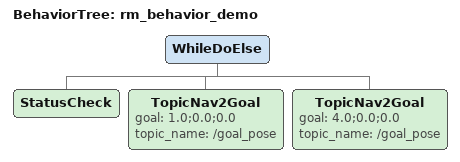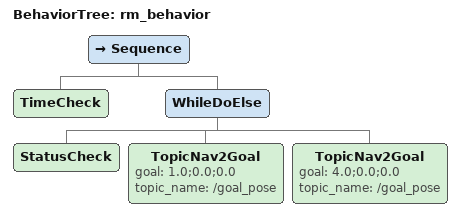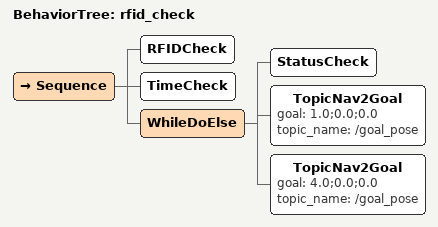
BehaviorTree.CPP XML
<?xml version="1.0" encoding="UTF-8"?>
<root BTCPP_format="4">

<BehaviorTree ID="rm_behavior_demo">
    <WhileDoElse>
        <StatusCheck/>
        <TopicNav2Goal goal="1.0;0.0;0.0" topic_name="/goal_pose"/>
        <TopicNav2Goal goal="4.0;0.0;0.0" topic_name="/goal_pose"/>
    </WhileDoElse>
</BehaviorTree>

<BehaviorTree ID="rm_behavior">
    <Sequence>
        <TimeCheck/>
        <WhileDoElse>
            <StatusCheck/>
                <TopicNav2Goal goal="1.0;0.0;0.0" topic_name="/goal_pose"/>
                <TopicNav2Goal goal="4.0;0.0;0.0" topic_name="/goal_pose"/>
        </WhileDoElse>
    </Sequence>
</BehaviorTree>

<BehaviorTree ID ="rfid_check">
    <Sequence>
            <RFIDCheck/>
        <TimeCheck/>
        <WhileDoElse>
            <StatusCheck/>
            <TopicNav2Goal goal="1.0;0.0;0.0" topic_name="/goal_pose"/>
            <TopicNav2Goal goal="4.0;0.0;0.0" topic_name="/goal_pose"/>
        </WhileDoElse>
    </Sequence>
</BehaviorTree>

</root>

<!-- the BT executor don't require this, but Groot does -->
